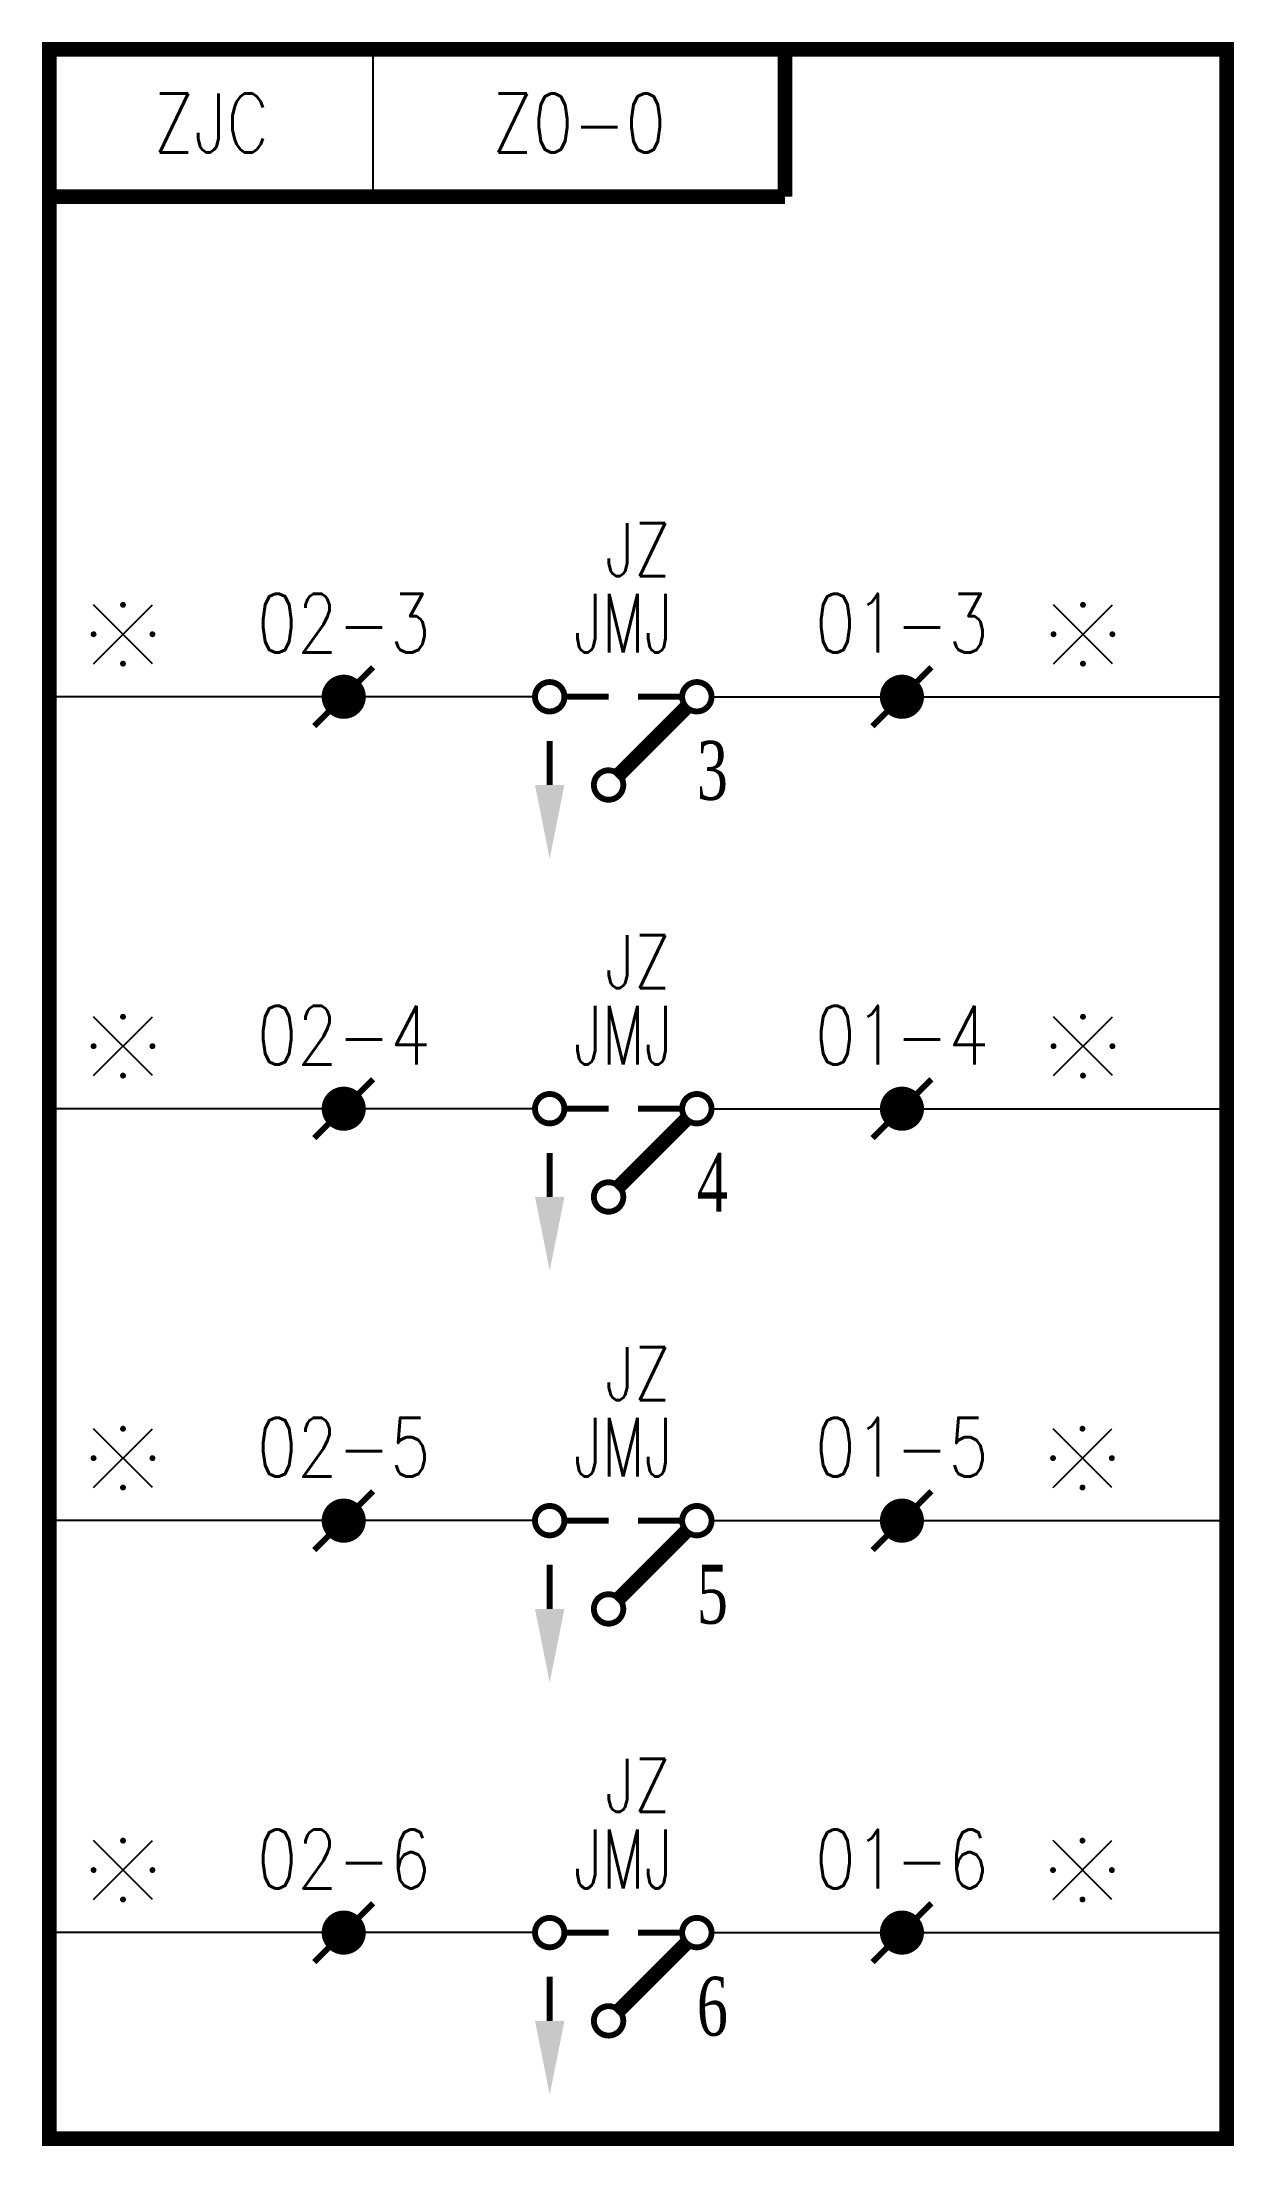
# Model space of a CAD drawing. Header units: millimetres. Extents: x -0.2 to 40.2, y -71.2 to 0.3.
import ezdxf
from ezdxf.enums import TextEntityAlignment as Align

# ---------------------------------------------------------------- set-up
doc = ezdxf.new("R2010")
doc.units = ezdxf.units.MM
doc.styles.add('CHINESE', font='TIMES.TTF', dxfattribs={"width": 0.7})
doc.styles.get("Standard").update_dxf_attribs({"font": 'txt.shx', "bigfont": 'hztxt.shx'})

# ---------------------------------------------------------------- blocks, each defined once
blk = doc.blocks.new('E9')
blk.add_line((-14, -5), (-14, 0))
at = {"const_width": 0.5}
for points in [[(-25, 0), (0, 0), (0, -5)], [(-25, 0), (-25, -5), (0, -5)]]:
    blk.add_lwpolyline(points, dxfattribs=at)
blk = doc.blocks.new('D4')
at = {"const_width": 0.2}
for points in [[(3, 3.5, -1), (3, 2.5, -1), (3, 3.5)], [(0, 0.5, -1), (0, -0.5, -1), (0, 0.5)], [(5, 0.5, -1), (5, -0.5, -1), (5, 0.5)]]:
    blk.add_lwpolyline(points, format="xyb", dxfattribs=at)
for points, const_width in [([(2.732, 2.732), (0.358, 0.358)], 0.5), ([(0.5, 0), (2, 0)], 0.2), ([(3, 0), (4.5, 0)], 0.2)]:
    blk.add_lwpolyline(points, dxfattribs=dict(const_width=const_width))
blk = doc.blocks.new('PZXLX')
at = {"const_width": 0.2}
blk.add_lwpolyline([(-5, -3), (-5, -1.5)], dxfattribs=at)
blk.add_solid([(-4.5, -3), (-5.5, -3), (-5, -5.5)])
at = {"rotation": 180}
blk.add_blockref('D4', (0, 0), dxfattribs=at)
at = {"style": 'CHINESE', "width": 0.7}
blk.add_attdef('NAME', text='', height=2, dxfattribs=at).set_placement((-2.5, 1.5), align=Align.CENTER)
blk.add_attdef('1', (0, -3.5), '', height=2, dxfattribs=at)
blk = doc.blocks.new('conti_2')
for points in [[(-1, -1), (1, 1)], [(1, -1), (-1, 1)]]:
    blk.add_lwpolyline(points)
for points in [[(0.05, 1, 0.1, 0.1, 1), (-0.05, 1, 0.1, 0.1, 1)], [(-0.95, 0, 0.1, 0.1, 1), (-1.05, 0, 0.1, 0.1, 1)], [(1.05, 0, 0.1, 0.1, 1), (0.95, 0, 0.1, 0.1, 1)], [(0.05, -1, 0.1, 0.1, 1), (-0.05, -1, 0.1, 0.1, 1)]]:
    blk.add_lwpolyline(points, format="xyseb", close=True)
at = {"width": 0.7}
blk.add_attdef('1', (1.451, -0.908), '', height=2, dxfattribs=at)

msp = doc.modelspace()

# ---------------------------------------------------------------- linework, layer by layer
at = {"color": 7}
for p, q in [((16.5, -22), (0, -22)), ((22.5, -22), (40, -22)), ((16.5, -36), (0, -36)), ((22.5, -36), (40, -36)), ((16.5, -50), (0, -50)), ((22.5, -50), (40, -50)), ((16.5, -64), (0, -64)), ((22.5, -64), (40, -64))]:
    msp.add_line(p, q, dxfattribs=at)
for points, const_width in [([(0, -71), (40, -71), (40, 0), (0, 0), (0, -71)], 0.5), ([(9, -51), (11, -49)], 0.2), ([(27.969, -51), (29.969, -49)], 0.2), ([(9, -65), (11, -63)], 0.2), ([(27.969, -65), (29.969, -63)], 0.2)]:
    msp.add_lwpolyline(points, dxfattribs=dict(at, const_width=const_width))
at = {"const_width": 0.2}
for points in [[(9, -23), (11, -21)], [(27.969, -23), (29.969, -21)], [(9, -37), (11, -35)], [(27.969, -37), (29.969, -35)]]:
    msp.add_lwpolyline(points, dxfattribs=at)
at = {"const_width": 0.75}
for points in [[(9.625, -22, 1), (10.375, -22, 1)], [(28.594, -22, 1), (29.344, -22, 1)], [(9.625, -36, 1), (10.375, -36, 1)], [(28.594, -36, 1), (29.344, -36, 1)]]:
    msp.add_lwpolyline(points, format="xyb", close=True, dxfattribs=at)
at = {"color": 7, "const_width": 0.75}
for points in [[(9.625, -50, 1), (10.375, -50, 1)], [(28.594, -50, 1), (29.344, -50, 1)], [(9.625, -64, 1), (10.375, -64, 1)], [(28.594, -64, 1), (29.344, -64, 1)]]:
    msp.add_lwpolyline(points, format="xyb", close=True, dxfattribs=at)

# ---------------------------------------------------------------- block references
at = {"color": 7}
msp.add_blockref('E9', (25, 0), dxfattribs=at)
ref = msp.add_blockref('PZXLX', (22, -22), dxfattribs=at)
ref.add_attrib('NAME', 'JMJ', dxfattribs={"height": 2, "width": 0.7}).set_placement((19.5, -20.5), align=Align.CENTER)
ref.add_attrib('1', '3', (22, -25.5), dxfattribs={"height": 2, "style": 'CHINESE', "width": 0.7})
at = {"color": 3}
for p in [(2.5, -19.875), (35.121, -19.875), (2.5, -33.875), (35.121, -33.875), (2.5, -47.875), (35.103, -47.875), (2.5, -61.875), (35.103, -61.875)]:
    msp.add_blockref('conti_2', p, dxfattribs=at)
at = {"color": 7}
ref = msp.add_blockref('PZXLX', (22, -36), dxfattribs=at)
ref.add_attrib('NAME', 'JMJ', dxfattribs={"height": 2, "width": 0.7}).set_placement((19.5, -34.5), align=Align.CENTER)
ref.add_attrib('1', '4', (22, -39.5), dxfattribs={"height": 2, "style": 'CHINESE', "width": 0.7})
ref = msp.add_blockref('PZXLX', (22, -50), dxfattribs=at)
ref.add_attrib('NAME', 'JMJ', dxfattribs={"height": 2, "width": 0.7}).set_placement((19.5, -48.5), align=Align.CENTER)
ref.add_attrib('1', '5', (22, -53.5), dxfattribs={"height": 2, "style": 'CHINESE', "width": 0.7})
ref = msp.add_blockref('PZXLX', (22, -64), dxfattribs=at)
ref.add_attrib('NAME', 'JMJ', dxfattribs={"height": 2, "width": 0.7}).set_placement((19.5, -62.5), align=Align.CENTER)
ref.add_attrib('1', '6', (22, -67.5), dxfattribs={"height": 2, "style": 'CHINESE', "width": 0.7})

# ---------------------------------------------------------------- texts
at = {"color": 7, "width": 0.8}
msp.add_text('ZJC', height=2, dxfattribs=at).set_placement((5.5, -2.5), align=Align.MIDDLE)
at = {"color": 5, "width": 0.8}
msp.add_text('Z0-0', height=2, dxfattribs=at).set_placement((18, -2.5), align=Align.MIDDLE)
at = {"color": 3, "width": 0.8}
for p in [(20, -17), (20, -31), (20, -45), (20, -59)]:
    msp.add_text('JZ', height=1.8, dxfattribs=at).set_placement(p, align=Align.MIDDLE)
for s, p in [('02-3', (10, -20.5)), ('01-3', (28.969, -20.5)), ('02-4', (10, -34.5)), ('01-4', (28.969, -34.5)), ('02-5', (10, -48.5)), ('01-5', (28.969, -48.5)), ('02-6', (10, -62.5)), ('01-6', (28.969, -62.5))]:
    msp.add_text(s, height=2, dxfattribs=at).set_placement(p, align=Align.CENTER)

doc.saveas('drawing.dxf')
